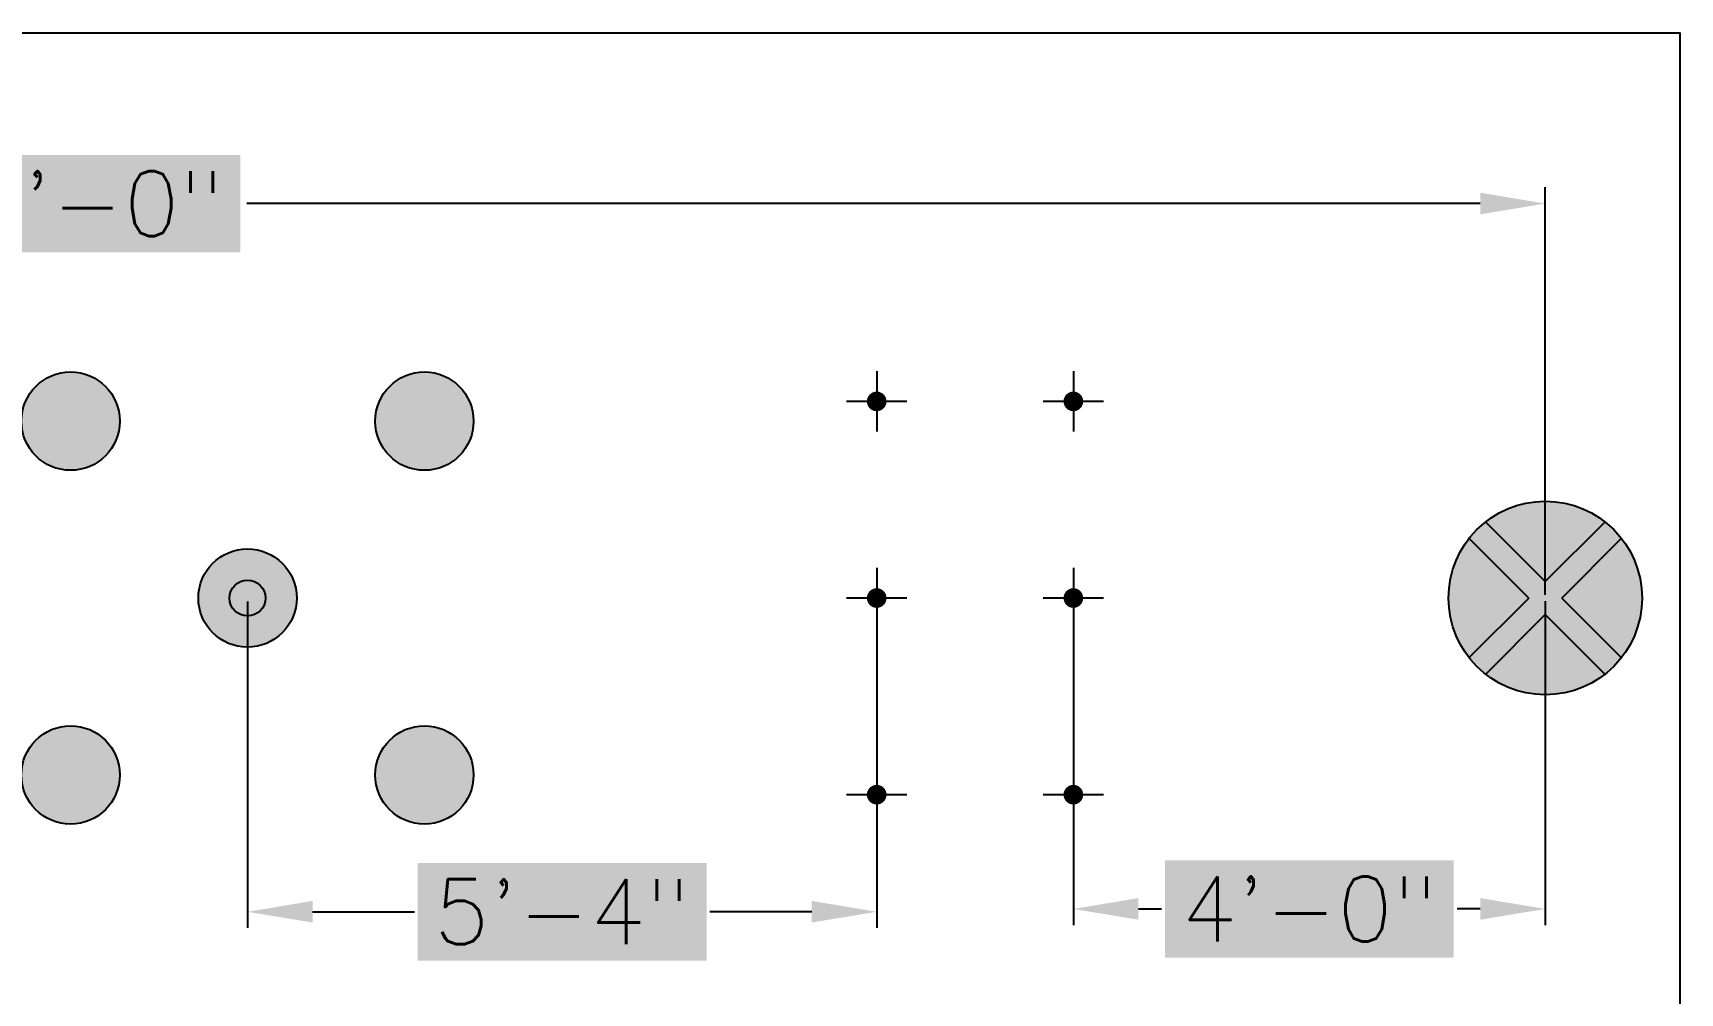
# Paper-space layout 'INFO_SHEET' of a CAD drawing. Header units: feet, sheet in inches. Extents: x 0 to 10.7, y 0 to 8.2.
# Drawn here: x 2.84 to 5.615, y 1.921 to 3.539 of the extents above; entities that cross this region are included whole.
import ezdxf

# ---------------------------------------------------------------- set-up
doc = ezdxf.new("R2010")
doc.units = ezdxf.units.FT
doc.header["$MEASUREMENT"] = 0
for name, color, linetype in [('Dim 1', 5, 'Continuous'), ('Product (Colored)', 250, 'Continuous'), ('Product (Red Only)', 1, 'Continuous')]:
    doc.layers.add(name, color=color, linetype=linetype)
doc.styles.add('Roman', font='romans')
doc.dimstyles.new('new style', dxfattribs={"dimscale": 2.75, "dimtxt": 0.5, "dimasz": 0.5, "dimexe": 0.05, "dimexo": 0.01, "dimgap": 0.05, "dimtad": 0, "dimdec": 0, "dimlfac": 12, "dimzin": 9, "dimdsep": 46, "dimlunit": 3, "dimtxsty": 'Roman', "dimcen": 0.09, "dimclrd": 5, "dimclre": 5, "dimclrt": 5, "dimadec": 0, "dimazin": 0, "dimtfac": 1, "dimtdec": 0, "dimtofl": 0, "dimtmove": 0, "dimatfit": 3, "dimfxl": 2.55, "dimtfill": 2, "dimtfillclr": 7, "dimtolj": 1, "dimtzin": 0, "dimlwd": -1, "dimlwe": -1, "dimarcsym": 0})

# ---------------------------------------------------------------- blocks, each defined once
blk = doc.blocks.new('20 FOOT GEPS')
at = {"layer": 'Product (Red Only)'}
h = blk.add_hatch(color=3, dxfattribs=at)
h.dxf.hatch_style = 1
h.paths.add_polyline_path([(0.506, 0.645, 0.345381), (-0.506, 0.645), (0, 0.139)])
h.paths.add_polyline_path([(0.645, 0.506), (0.139, 0), (0.645, -0.506, 0.167827), (0.82, 0, 0.167827)])
h.paths.add_polyline_path([(0, -0.139), (-0.506, -0.645, 0.345381), (0.506, -0.645)])
h.paths.add_polyline_path([(-0.645, 0.506, 0.167827), (-0.82, 0, 0.167827), (-0.645, -0.506), (-0.139, 0)])
at = {"layer": 'Product (Red Only)', "true_color": 0x000000}
h = blk.add_hatch(color=18, dxfattribs=at)
h.dxf.hatch_style = 1
h.paths.add_polyline_path([(0.645, 0.506, 0.060218), (0.506, 0.645), (0, 0.139), (-0.506, 0.645, 0.060218), (-0.645, 0.506), (-0.139, 0), (-0.645, -0.506, 0.060218), (-0.506, -0.645), (0, -0.139), (0.506, -0.645, 0.060218), (0.645, -0.506), (0.139, 0)])
at = {"layer": 'Product (Red Only)', "color": 18, "true_color": 0x000000}
for p, q in [((0, 0.139), (-0.51, 0.65)), ((0, 0.139), (0.51, 0.65)), ((-0.139, 0), (-0.65, 0.51)), ((0.139, 0), (0.65, 0.51)), ((0.139, 0), (0.65, -0.51)), ((-0.139, 0), (-0.65, -0.51)), ((0, -0.139), (-0.51, -0.65)), ((0, -0.139), (0.51, -0.65))]:
    blk.add_line(p, q, dxfattribs=at)
blk.add_circle((0, 0), 0.82, dxfattribs=at)
blk = doc.blocks.new('1.5m GEPS')
at = {"layer": 'Product (Red Only)'}
h = blk.add_hatch(color=1, dxfattribs=at)
h.dxf.hatch_style = 1
h.paths.add_polyline_path([(-0.125, 0, 1), (0.125, 0, 1)])
at = {"layer": 'Product (Red Only)', "color": 18, "true_color": 0x000000}
blk.add_circle((0, 0), 0.125, dxfattribs=at)
blk = doc.blocks.new('3 m GEPS')
at = {"layer": 'Product (Red Only)', "true_color": 0xa1e7fc}
h = blk.add_hatch(color=141, dxfattribs=at)
h.dxf.hatch_style = 1
edge = h.paths.add_edge_path(flags=16)
edge.add_arc((0, 0), 0.0458, 0, 360)
edge = h.paths.add_edge_path()
edge.add_arc((0, 0), 0.125, 180, 360)
edge.add_arc((0, 0), 0.125, 0, 180)
at = {"layer": 'Product (Red Only)', "true_color": 0x000000}
h = blk.add_hatch(color=18, dxfattribs=at)
h.dxf.hatch_style = 1
edge = h.paths.add_edge_path()
edge.add_arc((0, 0), 0.0458, 0, 360)
at = {"layer": 'Product (Red Only)', "color": 18, "true_color": 0x000000}
for radius in [0.125, 0.0456]:
    blk.add_circle((0, 0), radius, dxfattribs=at)
blk = doc.blocks.new('Purple BSTR')
at = {"layer": 'Product (Colored)', "transparency": 33554687}
h = blk.add_hatch(color=200, dxfattribs=at)
h.dxf.hatch_style = 1
edge = h.paths.add_edge_path()
edge.add_arc((0, 0), 0.025, 0, 360)
at = {"layer": 'Product (Colored)', "color": 200}
for p, q in [((0, 0.0766), (0, 0.025)), ((-0.025, 0), (-0.0766, 0)), ((0.025, 0), (-0.025, 0)), ((0, 0.025), (0, -0.025)), ((0.0766, 0), (0.025, 0)), ((0, -0.025), (0, -0.0766))]:
    blk.add_line(p, q, dxfattribs=at)
blk = doc.blocks.new('BSTR Single')
at = {"transparency": 33554687}
h = blk.add_hatch(color=256, dxfattribs=at)
h.dxf.hatch_style = 1
edge = h.paths.add_edge_path()
edge.add_arc((0, 0), 0.025, 0, 360)
for p, q in [((0, 0.0766), (0, 0.025)), ((-0.025, 0), (-0.0766, 0)), ((0.0766, 0), (0.025, 0)), ((0, -0.025), (0, -0.0766))]:
    blk.add_line(p, q)
blk.add_blockref('Purple BSTR', (0, 0))
blk = doc.blocks.new('*D262')
at = {"layer": 'Defpoints', "color": 0, "linetype": 'Continuous', "lineweight": 25, "transparency": 16777216}
for p in [(26.503, 8.12), (1.503, 4.782), (26.503, 4.782)]:
    blk.add_point(p, dxfattribs=at)
at = {"layer": 'Dim 1', "color": 5, "transparency": 16777216}
for p, q in [((1.503, 4.809), (1.503, 8.258)), ((26.503, 4.809), (26.503, 8.258)), ((2.053, 8.12), (12.491, 8.12)), ((25.953, 8.12), (15.516, 8.12))]:
    blk.add_line(p, q, dxfattribs=at)
at = {"layer": 'Dim 1', "color": 5, "linetype": 'Continuous', "lineweight": 25, "transparency": 16777216}
for points in [[(2.053, 8.212), (2.053, 8.029), (1.503, 8.12)], [(25.953, 8.212), (25.953, 8.029), (26.503, 8.12)]]:
    blk.add_solid(points, dxfattribs=at)
at = {"layer": 'Dim 1', "color": 5, "linetype": 'Continuous', "lineweight": 25, "transparency": 16777216, "insert": (14.003, 8.12), "char_height": 0.55, "attachment_point": 5, "style": 'Roman', "bg_fill": 1, "box_fill_scale": 1.25, "bg_fill_color": 7, "bg_fill_true_color": 16777215, "bg_fill_transparency": 0}
blk.add_mtext('\\A1;25\'-0"', dxfattribs=at)
blk = doc.blocks.new('*D265')
at = {"layer": 'Defpoints', "color": 0, "linetype": 'Continuous', "lineweight": 25, "transparency": 16777216}
for p in [(15.522, 4.782), (20.846, 4.782), (20.846, 2.127)]:
    blk.add_point(p, dxfattribs=at)
at = {"layer": 'Dim 1', "color": 5, "transparency": 16777216}
for p, q in [((15.522, 4.754), (15.522, 1.99)), ((20.846, 4.754), (20.846, 1.99)), ((16.072, 2.127), (16.934, 2.127)), ((20.296, 2.127), (19.435, 2.127))]:
    blk.add_line(p, q, dxfattribs=at)
at = {"layer": 'Dim 1', "color": 5, "linetype": 'Continuous', "lineweight": 25, "transparency": 16777216}
for points in [[(16.072, 2.219), (16.072, 2.036), (15.522, 2.127)], [(20.296, 2.219), (20.296, 2.036), (20.846, 2.127)]]:
    blk.add_solid(points, dxfattribs=at)
at = {"layer": 'Dim 1', "color": 5, "linetype": 'Continuous', "lineweight": 25, "transparency": 16777216, "insert": (18.184, 2.127), "char_height": 0.55, "attachment_point": 5, "style": 'Roman', "bg_fill": 1, "box_fill_scale": 1.25, "bg_fill_color": 7, "bg_fill_true_color": 16777215, "bg_fill_transparency": 0}
blk.add_mtext('\\A1;5\'-4"', dxfattribs=at)
blk = doc.blocks.new('*D266')
at = {"layer": 'Defpoints', "color": 0, "linetype": 'Continuous', "lineweight": 25, "transparency": 16777216}
for p in [(22.51, 4.782), (26.503, 4.782), (26.503, 2.151)]:
    blk.add_point(p, dxfattribs=at)
at = {"layer": 'Dim 1', "color": 5, "transparency": 16777216}
for p, q in [((22.51, 4.755), (22.51, 2.014)), ((26.503, 4.755), (26.503, 2.014)), ((23.06, 2.151), (23.256, 2.151)), ((25.953, 2.151), (25.757, 2.151))]:
    blk.add_line(p, q, dxfattribs=at)
at = {"layer": 'Dim 1', "color": 5, "linetype": 'Continuous', "lineweight": 25, "transparency": 16777216}
for points in [[(23.06, 2.243), (23.06, 2.06), (22.51, 2.151)], [(25.953, 2.243), (25.953, 2.06), (26.503, 2.151)]]:
    blk.add_solid(points, dxfattribs=at)
at = {"layer": 'Dim 1', "color": 5, "linetype": 'Continuous', "lineweight": 25, "transparency": 16777216, "insert": (24.507, 2.151), "char_height": 0.55, "attachment_point": 5, "style": 'Roman', "bg_fill": 1, "box_fill_scale": 1.25, "bg_fill_color": 7, "bg_fill_true_color": 16777215, "bg_fill_transparency": 0}
blk.add_mtext('\\A1;4\'-0"', dxfattribs=at)
blk = doc.blocks.new('sixespattern')
at = {"layer": 'Product (Red Only)', "color": 18, "linetype": 'Continuous', "lineweight": 25, "true_color": 0x000000}
blk.add_lwpolyline([(0, 9.564), (27.643, 9.564), (27.643, 0), (0, 0)], close=True, dxfattribs=at)
at = {"layer": 'Product (Red Only)', "color": 18, "true_color": 0x000000, "xscale": 3.327679231879935, "yscale": 3.327679231879935, "zscale": 3.327679231879935}
for name, p in [('1.5m GEPS', (14.025, 6.279)), ('1.5m GEPS', (17.019, 6.279)), ('3 m GEPS', (15.522, 4.782)), ('1.5m GEPS', (14.025, 3.285)), ('1.5m GEPS', (17.019, 3.285))]:
    blk.add_blockref(name, p, dxfattribs=at)
at = {"layer": 'Product (Red Only)', "xscale": -3.327679897415698, "yscale": 3.327679897415698, "zscale": 3.327679897415698, "rotation": 270}
for p in [(20.846, 6.446), (22.51, 6.446), (20.846, 4.782), (22.51, 4.782), (20.846, 3.118), (22.51, 3.118)]:
    blk.add_blockref('BSTR Single', p, dxfattribs=at)
at = {"layer": 'Product (Red Only)', "xscale": 0.9983037695639554, "yscale": 0.9983037695639554, "zscale": 0.9983037695639554}
blk.add_blockref('20 FOOT GEPS', (26.503, 4.782), dxfattribs=at)
at = {"layer": 'Dim 1', "color": 18, "linetype": 'Continuous', "lineweight": 25, "true_color": 0x000000}
dim = blk.add_linear_dim(base=(26.503, 8.12), p1=(1.503, 4.782), p2=(26.503, 4.782), dimstyle='new style', override={"dimtxt": 0.2, "dimasz": 0.2}, dxfattribs=at)
dim.commit()
dim.dimension.update_dxf_attribs({"geometry": '*D262', "text_midpoint": (14.003, 8.12)})
for base, p1, p2, picture, middle in [((20.846, 2.127), (15.522, 4.782), (20.846, 4.782), '*D265', (18.184, 2.127)), ((26.503, 2.151), (22.51, 4.782), (26.503, 4.782), '*D266', (24.507, 2.151))]:
    dim = blk.add_linear_dim(base=base, p1=p1, p2=p2, dimstyle='new style', override={"dimtxt": 0.2, "dimasz": 0.2}, dxfattribs=at)
    dim.commit()
    dim.dimension.update_dxf_attribs({"geometry": picture, "text_midpoint": middle, "dimtype": 160})

psp = doc.layouts.new('INFO_SHEET')

# ---------------------------------------------------------------- block references
at = {"color": 18, "linetype": 'Continuous', "lineweight": 25, "true_color": 0x000000, "xscale": 0.1991236040635434, "yscale": 0.1991236040635434, "zscale": 0.1991236040635434}
psp.add_blockref('sixespattern', (0.1103, 1.6344), dxfattribs=at)

doc.saveas('drawing.dxf')
